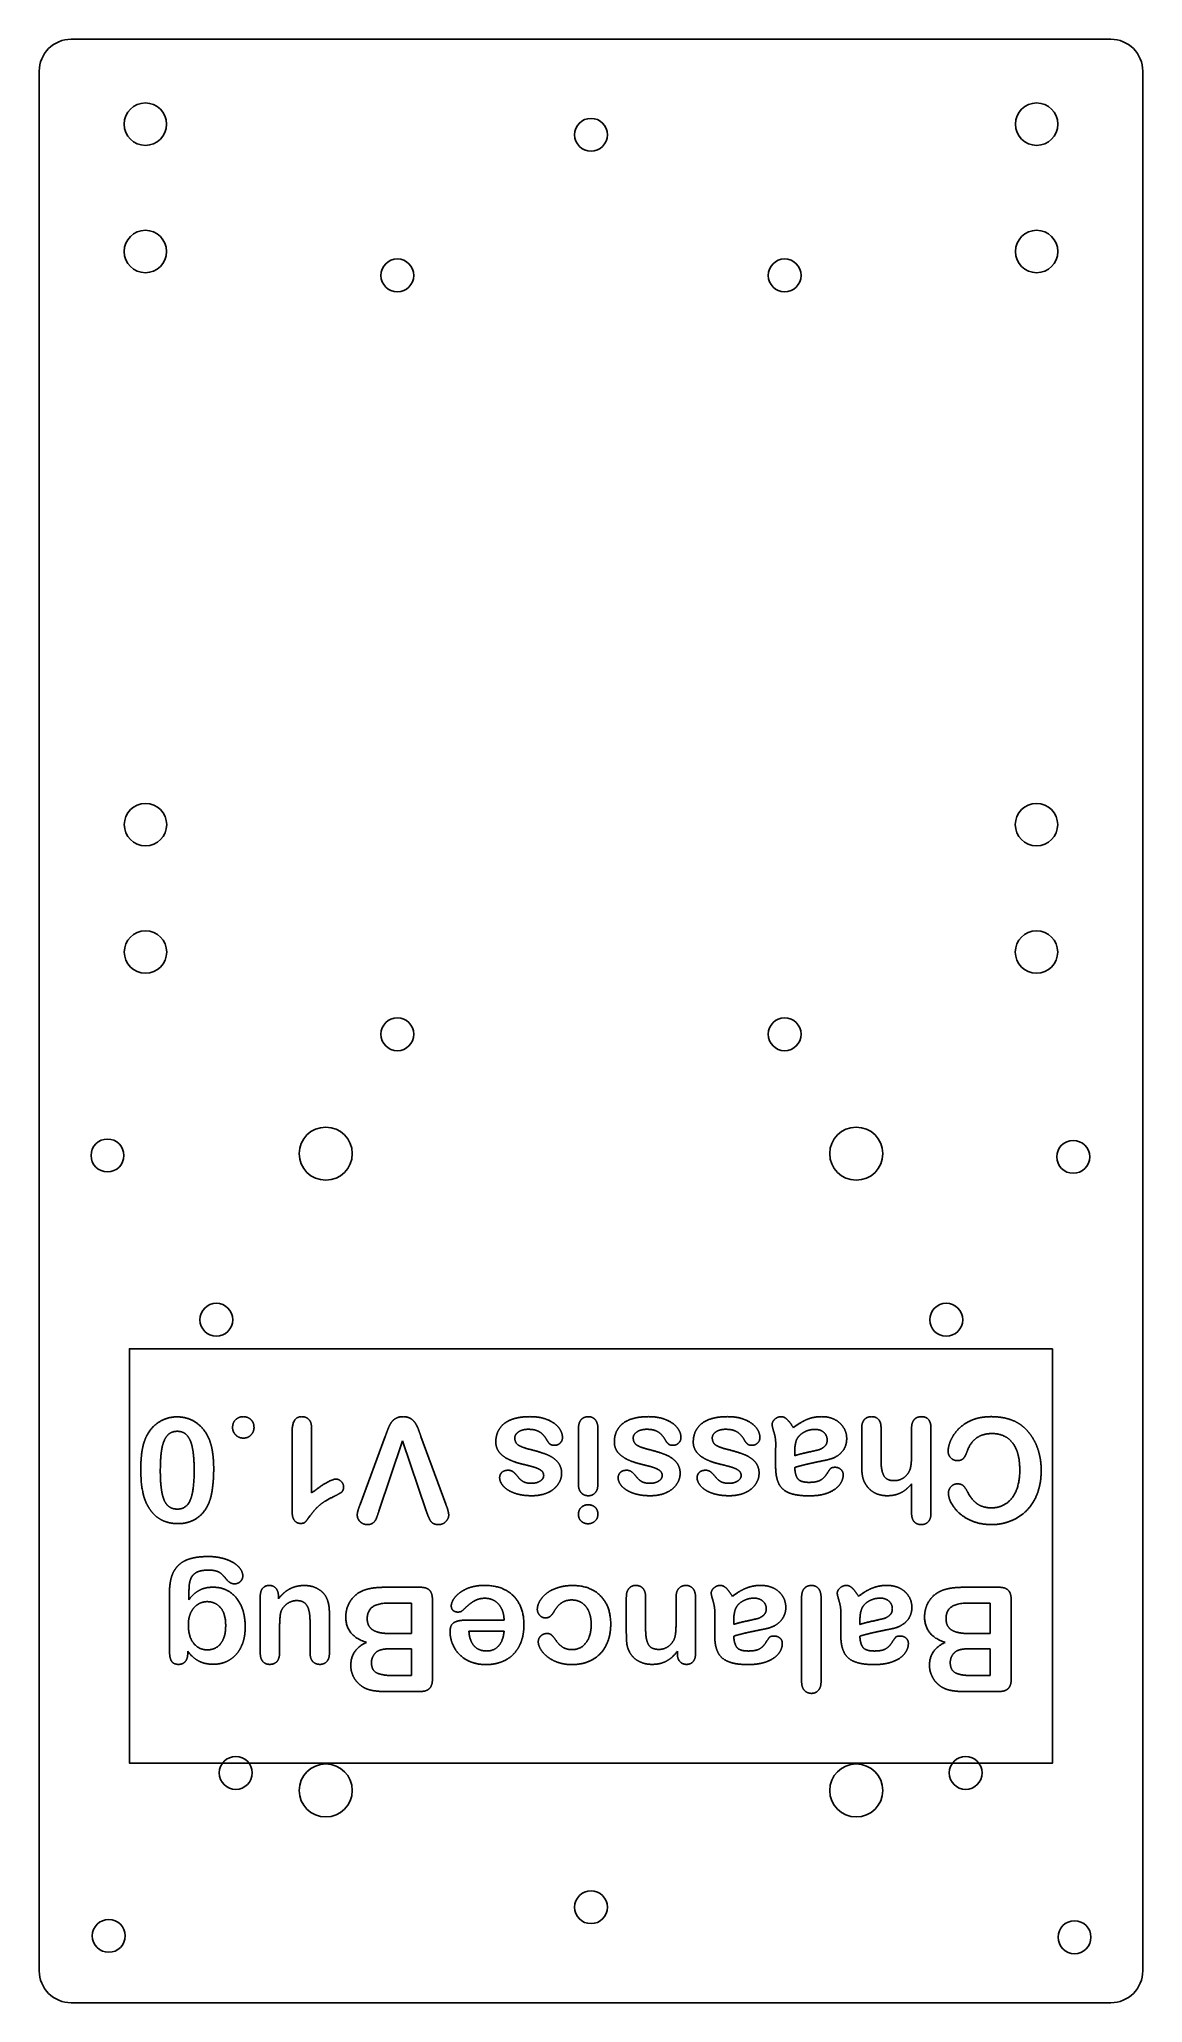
# Model space of a CAD drawing. Header units: millimetres. Extents: x -52 to 52, y -75 to 110.
import ezdxf

# ---------------------------------------------------------------- set-up
doc = ezdxf.new("R2010")
doc.units = ezdxf.units.MM
doc.header["$MEASUREMENT"] = 0

msp = doc.modelspace()

# ---------------------------------------------------------------- linework, layer by layer
at = {"color": 5}
for p, q in [((-28.16, -28.81), (-28.16, -21.13)), ((-26.33, -20.87), (-26.33, -26.97)), ((-21.77, -28.07), (-19.39, -21.64)), ((-17.76, -22.05), (-19.99, -28.69)), ((-15.53, -28.64), (-17.76, -22.05)), ((-16.03, -21.64), (-13.69, -28.01)), ((-1.18, -26.19), (-1.18, -20.9)), ((0.65, -20.9), (0.65, -26.13)), ((25.51, -24.4), (25.51, -20.9)), ((27.34, -20.9), (27.34, -23.99)), ((30.21, -23.32), (30.21, -20.9)), ((32.04, -20.9), (32.04, -28.84)), ((19.2, -23.2), (19.2, -23.46)), ((30.21, -28.84), (30.21, -26.12)), ((-39.73, -41.78), (-39.73, -36.46)), ((-31.17, -42.03), (-31.17, -36.72)), ((-29.46, -36.71), (-29.46, -36.95)), ((-19.15, -35.85), (-16.14, -35.85)), ((3.33, -40.2), (3.33, -36.79)), ((5.15, -36.79), (5.15, -39.84)), ((8.02, -39.09), (8.02, -36.79)), ((9.85, -36.79), (9.85, -42.08)), ((19.85, -44.73), (19.85, -36.79)), ((21.68, -36.79), (21.68, -44.73)), ((35.4, -35.85), (38.4, -35.85)), ((-24.65, -38.4), (-24.65, -42.03)), ((-16.93, -37.34), (-19.07, -37.34)), ((-16.93, -40.21), (-16.93, -37.34)), ((-14.94, -37.07), (-14.94, -44.46)), ((37.62, -37.34), (35.48, -37.34)), ((37.62, -40.21), (37.62, -37.34)), ((39.61, -37.07), (39.61, -44.46)), ((-29.35, -39.8), (-29.35, -42.03)), ((-26.48, -42.03), (-26.48, -39.1)), ((-19, -40.21), (-16.93, -40.21)), ((-11.77, -38.95), (-8.19, -38.95)), ((-8.19, -39.99), (-11.51, -39.99)), ((13.45, -39.1), (13.45, -39.36)), ((25.34, -39.1), (25.34, -39.36)), ((35.55, -40.21), (37.62, -40.21)), ((-38.01, -41.88), (-38.01, -42.12)), ((-16.93, -41.64), (-18.75, -41.64)), ((-16.93, -44.18), (-16.93, -41.64)), ((8.14, -42.11), (8.14, -41.89)), ((37.62, -41.64), (35.79, -41.64)), ((37.62, -44.18), (37.62, -41.64)), ((-18.54, -44.18), (-16.93, -44.18)), ((36, -44.18), (37.62, -44.18)), ((-16.14, -45.68), (-19.33, -45.68)), ((38.4, -45.68), (35.22, -45.68))]:
    msp.add_line(p, q, dxfattribs=at)
at = {"color": 1}
msp.add_lwpolyline([(49, 110), (-49, 110, 0.414214), (-52, 107), (-52, -72, 0.414214), (-49, -75), (49, -75, 0.414214), (52, -72), (52, 107, 0.414214)], format="xyb", close=True, dxfattribs=at)
at = {"color": 5}
msp.add_lwpolyline([(43.5, -13.38), (-43.5, -13.38), (-43.5, -52.42), (43.5, -52.42)], close=True, dxfattribs=at)
at = {"color": 1}
for centre, radius in [((-42, 102), 2), ((42, 102), 2), ((0, 101), 1.55), ((-42, 90), 2), ((42, 90), 2), ((-18.25, 87.75), 1.55), ((18.25, 87.75), 1.55), ((-41.99, 36), 2), ((41.99, 36), 2), ((-41.99, 24), 2), ((41.99, 24), 2), ((-18.25, 16.25), 1.55), ((18.25, 16.25), 1.55), ((-25, 5), 2.5), ((25, 5), 2.5), ((-45.57, 4.83), 1.55), ((45.45, 4.7), 1.55), ((-35.31, -10.65), 1.55), ((33.48, -10.65), 1.55), ((-33.48, -53.35), 1.55), ((35.31, -53.35), 1.55), ((-25, -55), 2.5), ((25, -55), 2.5), ((0, -66), 1.55), ((-45.45, -68.7), 1.55), ((45.57, -68.83), 1.55)]:
    msp.add_circle(centre, radius, dxfattribs=at)
at = {"color": 5}
for points in [[(-41.8, -21.45), (-41.34, -20.65), (-40.62, -20.23)], [(-40.62, -20.23), (-39.89, -19.8), (-39.01, -19.8)], [(-39.01, -19.8), (-37.99, -19.8), (-37.18, -20.37)], [(-33.78, -20.8), (-33.78, -20.33), (-33.48, -20.05)], [(-33.48, -20.05), (-33.18, -19.78), (-32.78, -19.78)], [(-32.78, -19.78), (-32.36, -19.78), (-32.06, -20.05)], [(-32.06, -20.05), (-31.76, -20.32), (-31.76, -20.8)], [(-28.16, -21.13), (-28.16, -19.78), (-27.24, -19.78)], [(-27.24, -19.78), (-26.83, -19.78), (-26.58, -20.06)], [(-26.58, -20.06), (-26.33, -20.33), (-26.33, -20.87)], [(-18.84, -20.36), (-18.67, -20.1), (-18.39, -19.94)], [(-18.39, -19.94), (-18.12, -19.78), (-17.71, -19.78)], [(-17.71, -19.78), (-17.31, -19.78), (-17.03, -19.94)], [(-17.03, -19.94), (-16.75, -20.1), (-16.58, -20.36)], [(-8.6, -20.88), (-8.23, -20.34), (-7.51, -20.06)], [(-7.51, -20.06), (-6.79, -19.78), (-5.75, -19.78)], [(-5.75, -19.78), (-4.77, -19.78), (-4.06, -20.08)], [(-4.06, -20.08), (-3.36, -20.39), (-3.02, -20.84)], [(-1.18, -20.9), (-1.18, -20.35), (-0.92, -20.06)], [(-0.92, -20.06), (-0.66, -19.78), (-0.25, -19.78)], [(-0.25, -19.78), (0.15, -19.78), (0.4, -20.07)], [(0.4, -20.07), (0.65, -20.36), (0.65, -20.9)], [(2.57, -20.88), (2.94, -20.34), (3.66, -20.06)], [(3.66, -20.06), (4.38, -19.78), (5.41, -19.78)], [(5.41, -19.78), (6.4, -19.78), (7.1, -20.08)], [(7.1, -20.08), (7.81, -20.39), (8.14, -20.84)], [(10.01, -20.88), (10.38, -20.34), (11.1, -20.06)], [(11.1, -20.06), (11.82, -19.78), (12.86, -19.78)], [(12.86, -19.78), (13.84, -19.78), (14.55, -20.08)], [(14.55, -20.08), (15.25, -20.39), (15.59, -20.84)], [(17.07, -20.53), (17.07, -20.25), (17.33, -20.01)], [(17.33, -20.01), (17.6, -19.78), (17.93, -19.78)], [(17.93, -19.78), (18.22, -19.78), (18.49, -20.05)], [(18.49, -20.05), (18.77, -20.31), (19.07, -20.82)], [(19.07, -20.82), (19.74, -20.3), (20.36, -20.04)], [(20.36, -20.04), (20.98, -19.78), (21.75, -19.78)], [(21.75, -19.78), (22.45, -19.78), (22.99, -20.06)], [(22.99, -20.06), (23.52, -20.34), (23.81, -20.82)], [(25.51, -20.9), (25.51, -20.35), (25.76, -20.06)], [(25.76, -20.06), (26.02, -19.78), (26.43, -19.78)], [(26.43, -19.78), (27.34, -19.78), (27.34, -20.9)], [(30.21, -20.9), (30.21, -20.35), (30.45, -20.07)], [(30.45, -20.07), (30.7, -19.78), (31.13, -19.78)], [(31.13, -19.78), (32.04, -19.78), (32.04, -20.9)], [(34.62, -20.97), (35.12, -20.44), (35.89, -20.11)], [(35.89, -20.11), (36.66, -19.78), (37.69, -19.78)], [(37.69, -19.78), (38.46, -19.78), (39.1, -19.93)], [(39.1, -19.93), (39.74, -20.08), (40.26, -20.39)], [(-42.29, -22.88), (-42.16, -22.09), (-41.8, -21.45)], [(-39.96, -21.59), (-40.31, -22.02), (-40.45, -22.81)], [(-38.99, -21.16), (-39.61, -21.16), (-39.96, -21.59)], [(-38.05, -21.57), (-38.4, -21.16), (-38.99, -21.16)], [(-37.55, -22.79), (-37.7, -21.98), (-38.05, -21.57)], [(-37.18, -20.37), (-36.37, -20.95), (-35.96, -21.97)], [(-35.96, -21.97), (-35.75, -22.53), (-35.66, -23.2)], [(-33.48, -21.51), (-33.78, -21.22), (-33.78, -20.8)], [(-32.76, -21.8), (-33.18, -21.8), (-33.48, -21.51)], [(-32.05, -21.51), (-32.33, -21.8), (-32.76, -21.8)], [(-31.76, -20.8), (-31.76, -21.21), (-32.05, -21.51)], [(-19.39, -21.64), (-19.26, -21.27), (-19.13, -20.94)], [(-19.13, -20.94), (-19.01, -20.61), (-18.84, -20.36)], [(-16.58, -20.36), (-16.41, -20.61), (-16.28, -20.94)], [(-16.28, -20.94), (-16.16, -21.27), (-16.03, -21.64)], [(-8.97, -22.18), (-8.97, -21.42), (-8.6, -20.88)], [(-8.69, -23.07), (-8.97, -22.68), (-8.97, -22.18)], [(-6.83, -21.21), (-7.18, -21.46), (-7.18, -21.77)], [(-7.18, -21.77), (-7.18, -22.26), (-6.82, -22.48)], [(-5.93, -20.97), (-6.48, -20.97), (-6.83, -21.21)], [(-4.86, -21.21), (-5.25, -20.97), (-5.93, -20.97)], [(-4.19, -21.94), (-4.47, -21.45), (-4.86, -21.21)], [(-3.89, -22.34), (-4.04, -22.2), (-4.19, -21.94)], [(-3.02, -20.84), (-2.69, -21.29), (-2.69, -21.75)], [(-2.69, -21.75), (-2.69, -22.05), (-2.9, -22.26)], [(2.2, -22.18), (2.2, -21.42), (2.57, -20.88)], [(2.48, -23.07), (2.2, -22.68), (2.2, -22.18)], [(4.34, -21.21), (3.98, -21.46), (3.98, -21.77)], [(3.98, -21.77), (3.98, -22.26), (4.35, -22.48)], [(5.24, -20.97), (4.69, -20.97), (4.34, -21.21)], [(6.31, -21.21), (5.92, -20.97), (5.24, -20.97)], [(6.98, -21.94), (6.7, -21.45), (6.31, -21.21)], [(7.28, -22.34), (7.12, -22.2), (6.98, -21.94)], [(8.14, -20.84), (8.48, -21.29), (8.48, -21.75)], [(8.48, -21.75), (8.48, -22.05), (8.26, -22.26)], [(9.64, -22.18), (9.64, -21.42), (10.01, -20.88)], [(9.92, -23.07), (9.64, -22.68), (9.64, -22.18)], [(11.78, -21.21), (11.43, -21.46), (11.43, -21.77)], [(11.43, -21.77), (11.43, -22.26), (11.79, -22.48)], [(12.68, -20.97), (12.13, -20.97), (11.78, -21.21)], [(13.75, -21.21), (13.36, -20.97), (12.68, -20.97)], [(14.43, -21.94), (14.14, -21.45), (13.75, -21.21)], [(14.72, -22.34), (14.57, -22.2), (14.43, -21.94)], [(15.59, -20.84), (15.92, -21.29), (15.92, -21.75)], [(15.92, -21.75), (15.92, -22.05), (15.71, -22.26)], [(17.24, -21.25), (17.07, -20.69), (17.07, -20.53)], [(17.41, -22.32), (17.41, -21.81), (17.24, -21.25)], [(19.44, -21.83), (19.2, -22.25), (19.2, -23.2)], [(20.12, -21.22), (19.66, -21.46), (19.44, -21.83)], [(21.12, -20.98), (20.58, -20.98), (20.12, -21.22)], [(21.95, -21.27), (21.63, -20.98), (21.12, -20.98)], [(22.26, -21.98), (22.26, -21.57), (21.95, -21.27)], [(21.99, -22.61), (22.26, -22.38), (22.26, -21.98)], [(24.1, -21.85), (24.1, -22.6), (23.62, -23.13)], [(23.81, -20.82), (24.1, -21.29), (24.1, -21.85)], [(33.66, -23.06), (33.66, -22.59), (33.89, -22.04)], [(33.89, -22.04), (34.12, -21.49), (34.62, -20.97)], [(36.34, -21.79), (35.75, -22.22), (35.45, -23.04)], [(37.79, -21.37), (36.93, -21.37), (36.34, -21.79)], [(39.18, -21.74), (38.58, -21.37), (37.79, -21.37)], [(40.09, -22.88), (39.77, -22.12), (39.18, -21.74)], [(40.26, -20.39), (40.78, -20.7), (41.21, -21.21)], [(41.21, -21.21), (41.6, -21.67), (41.88, -22.25)], [(-42.43, -24.77), (-42.43, -23.67), (-42.29, -22.88)], [(-40.45, -22.81), (-40.59, -23.61), (-40.59, -24.91)], [(-37.4, -24.85), (-37.4, -23.59), (-37.55, -22.79)], [(-35.66, -23.2), (-35.56, -23.87), (-35.56, -24.66)], [(-7.87, -23.75), (-8.41, -23.46), (-8.69, -23.07)], [(-6.48, -24.25), (-7.33, -24.04), (-7.87, -23.75)], [(-6.82, -22.48), (-6.45, -22.7), (-5.61, -22.9)], [(-5.61, -22.9), (-4.67, -23.14), (-4.07, -23.39)], [(-4.07, -23.39), (-3.48, -23.65), (-3.13, -24.07)], [(-3.45, -22.48), (-3.74, -22.48), (-3.89, -22.34)], [(-2.9, -22.26), (-3.12, -22.48), (-3.45, -22.48)], [(3.3, -23.75), (2.76, -23.46), (2.48, -23.07)], [(4.69, -24.25), (3.84, -24.04), (3.3, -23.75)], [(4.35, -22.48), (4.71, -22.7), (5.55, -22.9)], [(5.55, -22.9), (6.5, -23.14), (7.09, -23.39)], [(7.09, -23.39), (7.69, -23.65), (8.04, -24.07)], [(7.72, -22.48), (7.43, -22.48), (7.28, -22.34)], [(8.26, -22.26), (8.05, -22.48), (7.72, -22.48)], [(10.74, -23.75), (10.2, -23.46), (9.92, -23.07)], [(12.13, -24.25), (11.28, -24.04), (10.74, -23.75)], [(11.79, -22.48), (12.16, -22.7), (13, -22.9)], [(13, -22.9), (13.94, -23.14), (14.54, -23.39)], [(14.54, -23.39), (15.13, -23.65), (15.49, -24.07)], [(15.16, -22.48), (14.88, -22.48), (14.72, -22.34)], [(15.71, -22.26), (15.49, -22.48), (15.16, -22.48)], [(17.4, -23.32), (17.4, -22.87), (17.41, -22.32)], [(17.4, -24.42), (17.4, -23.77), (17.4, -23.32)], [(19.2, -23.46), (19.6, -23.32), (20.37, -23.15)], [(21.45, -24.02), (20.76, -24.16), (20.26, -24.28)], [(20.37, -23.15), (21.13, -22.99), (21.43, -22.91)], [(21.43, -22.91), (21.72, -22.83), (21.99, -22.61)], [(22.31, -23.84), (22.14, -23.88), (21.45, -24.02)], [(23.62, -23.13), (23.15, -23.66), (22.31, -23.84)], [(27.34, -23.99), (27.34, -24.87), (27.6, -25.34)], [(30.06, -24.77), (30.21, -24.36), (30.21, -23.32)], [(33.92, -23.67), (33.66, -23.42), (33.66, -23.06)], [(34.53, -23.92), (34.17, -23.92), (33.92, -23.67)], [(35.13, -23.68), (34.94, -23.92), (34.53, -23.92)], [(35.45, -23.04), (35.32, -23.43), (35.13, -23.68)], [(40.41, -24.79), (40.41, -23.64), (40.09, -22.88)], [(41.88, -22.25), (42.15, -22.82), (42.29, -23.47)], [(42.29, -23.47), (42.43, -24.12), (42.43, -24.85)], [(-41.92, -27.9), (-42.43, -26.8), (-42.43, -24.77)], [(-40.59, -24.91), (-40.59, -26.13), (-40.44, -26.92)], [(-37.75, -27.6), (-37.4, -26.71), (-37.4, -24.85)], [(-35.56, -24.66), (-35.56, -25.67), (-35.67, -26.48)], [(-26.33, -26.97), (-24.63, -25.66), (-24.04, -25.66)], [(-24.04, -25.66), (-23.76, -25.66), (-23.54, -25.89)], [(-23.54, -25.89), (-23.32, -26.11), (-23.32, -26.41)], [(-8.61, -25.54), (-8.61, -25.23), (-8.4, -25.03)], [(-8.41, -26.13), (-8.61, -25.83), (-8.61, -25.54)], [(-8.4, -25.03), (-8.19, -24.83), (-7.8, -24.83)], [(-7.8, -24.83), (-7.52, -24.83), (-7.32, -24.99)], [(-7.32, -24.99), (-7.12, -25.15), (-6.87, -25.47)], [(-6.87, -25.47), (-6.66, -25.74), (-6.38, -25.9)], [(-5.35, -24.54), (-5.76, -24.42), (-6.48, -24.25)], [(-6.38, -25.9), (-6.1, -26.06), (-5.61, -26.06)], [(-5.61, -26.06), (-5.12, -26.06), (-4.79, -25.85)], [(-4.7, -24.85), (-4.94, -24.67), (-5.35, -24.54)], [(-4.79, -25.85), (-4.46, -25.64), (-4.46, -25.32)], [(-4.46, -25.32), (-4.46, -25.03), (-4.7, -24.85)], [(-3.13, -24.07), (-2.77, -24.5), (-2.77, -25.11)], [(-2.77, -25.11), (-2.77, -25.66), (-3.1, -26.15)], [(2.56, -25.54), (2.56, -25.23), (2.77, -25.03)], [(2.75, -26.13), (2.56, -25.83), (2.56, -25.54)], [(2.77, -25.03), (2.98, -24.83), (3.37, -24.83)], [(3.37, -24.83), (3.65, -24.83), (3.85, -24.99)], [(3.85, -24.99), (4.04, -25.15), (4.3, -25.47)], [(4.3, -25.47), (4.51, -25.74), (4.79, -25.9)], [(5.81, -24.54), (5.41, -24.42), (4.69, -24.25)], [(4.79, -25.9), (5.07, -26.06), (5.55, -26.06)], [(5.55, -26.06), (6.05, -26.06), (6.38, -25.85)], [(6.47, -24.85), (6.22, -24.67), (5.81, -24.54)], [(6.38, -25.85), (6.71, -25.64), (6.71, -25.32)], [(6.71, -25.32), (6.71, -25.03), (6.47, -24.85)], [(8.04, -24.07), (8.4, -24.5), (8.4, -25.11)], [(8.4, -25.11), (8.4, -25.66), (8.07, -26.15)], [(10, -25.54), (10, -25.23), (10.21, -25.03)], [(10.2, -26.13), (10, -25.83), (10, -25.54)], [(10.21, -25.03), (10.42, -24.83), (10.81, -24.83)], [(10.81, -24.83), (11.09, -24.83), (11.29, -24.99)], [(11.29, -24.99), (11.49, -25.15), (11.74, -25.47)], [(11.74, -25.47), (11.95, -25.74), (12.23, -25.9)], [(13.26, -24.54), (12.85, -24.42), (12.13, -24.25)], [(12.23, -25.9), (12.52, -26.06), (13, -26.06)], [(13, -26.06), (13.49, -26.06), (13.82, -25.85)], [(13.91, -24.85), (13.67, -24.67), (13.26, -24.54)], [(13.82, -25.85), (14.15, -25.64), (14.15, -25.32)], [(14.15, -25.32), (14.15, -25.03), (13.91, -24.85)], [(15.49, -24.07), (15.84, -24.5), (15.84, -25.11)], [(15.84, -25.11), (15.84, -25.66), (15.51, -26.15)], [(17.68, -26.05), (17.4, -25.44), (17.4, -24.42)], [(20.26, -24.28), (19.77, -24.4), (19.2, -24.56)], [(19.2, -24.56), (19.23, -25.29), (19.49, -25.63)], [(19.49, -25.63), (19.75, -25.97), (20.56, -25.97)], [(20.56, -25.97), (21.25, -25.97), (21.61, -25.77)], [(21.61, -25.77), (21.96, -25.58), (22.21, -25.19)], [(22.21, -25.19), (22.46, -24.8), (22.57, -24.68)], [(22.57, -24.68), (22.67, -24.55), (23.01, -24.55)], [(23.01, -24.55), (23.32, -24.55), (23.54, -24.75)], [(23.77, -25.26), (23.77, -25.74), (23.43, -26.19)], [(23.54, -24.75), (23.77, -24.95), (23.77, -25.26)], [(25.58, -25.34), (25.51, -24.93), (25.51, -24.4)], [(25.84, -26.07), (25.65, -25.75), (25.58, -25.34)], [(27.6, -25.34), (27.86, -25.81), (28.59, -25.81)], [(28.59, -25.81), (29.08, -25.81), (29.47, -25.53)], [(29.47, -25.53), (29.87, -25.26), (30.06, -24.77)], [(39.68, -27.44), (40.41, -26.5), (40.41, -24.79)], [(42.43, -24.85), (42.43, -26.04), (42.08, -26.98)], [(-40.44, -26.92), (-40.3, -27.7), (-39.95, -28.1)], [(-38.98, -28.49), (-38.1, -28.49), (-37.75, -27.6)], [(-35.67, -26.48), (-35.77, -27.29), (-36, -27.88)], [(-24.29, -27.33), (-25.1, -27.71), (-25.59, -28.13)], [(-23.53, -26.91), (-23.75, -27.07), (-24.29, -27.33)], [(-23.32, -26.41), (-23.32, -26.75), (-23.53, -26.91)], [(-7.84, -26.68), (-8.22, -26.44), (-8.41, -26.13)], [(-6.89, -27.08), (-7.46, -26.93), (-7.84, -26.68)], [(-5.61, -27.23), (-6.32, -27.23), (-6.89, -27.08)], [(-4.07, -26.94), (-4.71, -27.23), (-5.61, -27.23)], [(-3.1, -26.15), (-3.43, -26.64), (-4.07, -26.94)], [(-0.92, -26.95), (-1.18, -26.68), (-1.18, -26.19)], [(-0.25, -27.23), (-0.66, -27.23), (-0.92, -26.95)], [(0.4, -26.95), (0.15, -27.23), (-0.25, -27.23)], [(0.65, -26.13), (0.65, -26.68), (0.4, -26.95)], [(3.33, -26.68), (2.95, -26.44), (2.75, -26.13)], [(4.28, -27.08), (3.71, -26.93), (3.33, -26.68)], [(5.55, -27.23), (4.84, -27.23), (4.28, -27.08)], [(7.1, -26.94), (6.46, -27.23), (5.55, -27.23)], [(8.07, -26.15), (7.74, -26.64), (7.1, -26.94)], [(10.77, -26.68), (10.4, -26.44), (10.2, -26.13)], [(11.72, -27.08), (11.15, -26.93), (10.77, -26.68)], [(13, -27.23), (12.29, -27.23), (11.72, -27.08)], [(14.54, -26.94), (13.9, -27.23), (13, -27.23)], [(15.51, -26.15), (15.18, -26.64), (14.54, -26.94)], [(18.66, -26.96), (17.97, -26.67), (17.68, -26.05)], [(20.56, -27.24), (19.35, -27.24), (18.66, -26.96)], [(22.36, -26.95), (21.64, -27.24), (20.56, -27.24)], [(23.43, -26.19), (23.09, -26.65), (22.36, -26.95)], [(26.69, -26.93), (26.15, -26.64), (25.84, -26.07)], [(27.93, -27.23), (27.23, -27.23), (26.69, -26.93)], [(28.79, -27.11), (28.39, -27.23), (27.93, -27.23)], [(29.53, -26.76), (29.2, -26.99), (28.79, -27.11)], [(30.21, -26.12), (29.86, -26.52), (29.53, -26.76)], [(33.69, -26.97), (33.69, -26.63), (33.93, -26.37)], [(34.19, -28.3), (33.69, -27.6), (33.69, -26.97)], [(33.93, -26.37), (34.17, -26.11), (34.51, -26.11)], [(34.51, -26.11), (34.9, -26.11), (35.09, -26.29)], [(35.09, -26.29), (35.28, -26.47), (35.51, -26.91)], [(35.51, -26.91), (35.9, -27.64), (36.43, -28.01)], [(37.73, -28.37), (38.95, -28.37), (39.68, -27.44)], [(42.08, -26.98), (41.74, -27.92), (41.09, -28.59)], [(-41.2, -28.97), (-41.62, -28.54), (-41.92, -27.9)], [(-40.21, -29.63), (-40.77, -29.41), (-41.2, -28.97)], [(-39.95, -28.1), (-39.6, -28.49), (-38.98, -28.49)], [(-37.15, -29.35), (-37.91, -29.86), (-38.95, -29.86)], [(-36, -27.88), (-36.4, -28.84), (-37.15, -29.35)], [(-27.94, -29.57), (-28.16, -29.29), (-28.16, -28.81)], [(-27.37, -29.84), (-27.73, -29.84), (-27.94, -29.57)], [(-26.45, -29.08), (-26.83, -29.6), (-26.94, -29.72)], [(-25.59, -28.13), (-26.08, -28.56), (-26.45, -29.08)], [(-22.03, -29.06), (-22.03, -28.91), (-21.99, -28.74)], [(-21.91, -29.48), (-22.03, -29.27), (-22.03, -29.06)], [(-21.99, -28.74), (-21.95, -28.57), (-21.89, -28.4)], [(-21.57, -29.82), (-21.78, -29.7), (-21.91, -29.48)], [(-21.89, -28.4), (-21.83, -28.24), (-21.77, -28.07)], [(-20.25, -29.42), (-20.34, -29.62), (-20.54, -29.79)], [(-19.99, -28.69), (-20.17, -29.21), (-20.25, -29.42)], [(-15.1, -29.64), (-15.31, -29.33), (-15.53, -28.64)], [(-13.69, -28.01), (-13.63, -28.19), (-13.56, -28.35)], [(-13.41, -29.04), (-13.41, -29.39), (-13.69, -29.67)], [(-13.56, -28.35), (-13.5, -28.52), (-13.46, -28.72)], [(-13.46, -28.72), (-13.41, -28.91), (-13.41, -29.04)], [(-1.18, -28.98), (-1.18, -28.56), (-0.91, -28.32)], [(-0.91, -29.64), (-1.18, -29.41), (-1.18, -28.98)], [(-0.91, -28.32), (-0.64, -28.08), (-0.27, -28.08)], [(-0.27, -28.08), (0.11, -28.08), (0.38, -28.31)], [(0.65, -28.98), (0.65, -29.37), (0.37, -29.62)], [(0.38, -28.31), (0.65, -28.55), (0.65, -28.98)], [(30.45, -29.67), (30.21, -29.39), (30.21, -28.84)], [(32.04, -28.84), (32.04, -29.39), (31.8, -29.67)], [(35.61, -29.47), (34.68, -29), (34.19, -28.3)], [(37.74, -29.95), (36.55, -29.95), (35.61, -29.47)], [(36.43, -28.01), (36.96, -28.37), (37.73, -28.37)], [(41.09, -28.59), (40.45, -29.25), (39.58, -29.6)], [(-38.95, -29.86), (-39.64, -29.86), (-40.21, -29.63)], [(-26.94, -29.72), (-27.06, -29.84), (-27.37, -29.84)], [(-21.09, -29.95), (-21.35, -29.95), (-21.57, -29.82)], [(-20.54, -29.79), (-20.74, -29.95), (-21.09, -29.95)], [(-14.38, -29.95), (-14.89, -29.95), (-15.1, -29.64)], [(-13.69, -29.67), (-13.96, -29.95), (-14.38, -29.95)], [(-0.27, -29.87), (-0.63, -29.87), (-0.91, -29.64)], [(0.37, -29.62), (0.09, -29.87), (-0.27, -29.87)], [(31.13, -29.95), (30.7, -29.95), (30.45, -29.67)], [(31.8, -29.67), (31.56, -29.95), (31.13, -29.95)], [(39.58, -29.6), (38.72, -29.95), (37.74, -29.95)], [(-38.91, -33.81), (-38.48, -33.38), (-37.79, -33.17)], [(-37.79, -33.17), (-37.1, -32.96), (-36.06, -32.96)], [(-36.06, -32.96), (-35.12, -32.96), (-34.37, -33.23)], [(-34.37, -33.23), (-33.63, -33.49), (-33.23, -33.91)], [(-39.73, -36.46), (-39.73, -35.55), (-39.54, -34.89)], [(-39.54, -34.89), (-39.34, -34.24), (-38.91, -33.81)], [(-37.69, -34.99), (-37.85, -35.34), (-37.87, -35.75)], [(-37.14, -34.43), (-37.53, -34.63), (-37.69, -34.99)], [(-36.04, -34.24), (-36.75, -34.24), (-37.14, -34.43)], [(-35.42, -34.3), (-35.69, -34.24), (-36.04, -34.24)], [(-34.96, -34.49), (-35.15, -34.36), (-35.42, -34.3)], [(-34.61, -34.81), (-34.77, -34.62), (-34.96, -34.49)], [(-34.31, -35.17), (-34.45, -34.99), (-34.61, -34.81)], [(-33.23, -33.91), (-32.82, -34.33), (-32.82, -34.77)], [(-32.82, -34.77), (-32.82, -35.11), (-33.05, -35.32)], [(-37.87, -35.75), (-37.9, -36.15), (-37.91, -37.05)], [(-37.91, -37.05), (-37.49, -36.46), (-36.94, -36.15)], [(-36.94, -36.15), (-36.38, -35.85), (-35.62, -35.85)], [(-35.62, -35.85), (-34.7, -35.85), (-34.01, -36.32)], [(-33.6, -35.53), (-34, -35.53), (-34.31, -35.17)], [(-34.01, -36.32), (-33.33, -36.78), (-32.96, -37.63)], [(-33.05, -35.32), (-33.28, -35.53), (-33.6, -35.53)], [(-31.17, -36.72), (-31.17, -36.2), (-30.94, -35.94)], [(-30.94, -35.94), (-30.7, -35.68), (-30.32, -35.68)], [(-30.32, -35.68), (-29.95, -35.68), (-29.7, -35.95)], [(-29.7, -35.95), (-29.46, -36.22), (-29.46, -36.71)], [(-29.46, -36.95), (-29.13, -36.53), (-28.77, -36.25)], [(-28.77, -36.25), (-28.4, -35.97), (-27.97, -35.83)], [(-27.97, -35.83), (-27.55, -35.69), (-27, -35.69)], [(-27, -35.69), (-26.33, -35.69), (-25.8, -35.97)], [(-25.8, -35.97), (-25.28, -36.24), (-24.99, -36.72)], [(-24.99, -36.72), (-24.65, -37.31), (-24.65, -38.4)], [(-22.68, -37.16), (-22.26, -36.5), (-21.54, -36.19)], [(-21.54, -36.19), (-21.09, -36), (-20.51, -35.92)], [(-20.51, -35.92), (-19.93, -35.85), (-19.15, -35.85)], [(-16.14, -35.85), (-15.49, -35.85), (-15.21, -36.14)], [(-15.21, -36.14), (-14.94, -36.43), (-14.94, -37.07)], [(-12.98, -37.02), (-12.78, -36.69), (-12.39, -36.39)], [(-12.39, -36.39), (-12, -36.08), (-11.41, -35.88)], [(-11.41, -35.88), (-10.81, -35.68), (-10.04, -35.68)], [(-10.59, -36.97), (-10.86, -37.05), (-11.11, -37.21)], [(-9.99, -36.89), (-10.32, -36.89), (-10.59, -36.97)], [(-10.04, -35.68), (-8.28, -35.68), (-7.3, -36.68)], [(-9.09, -37.13), (-9.5, -36.89), (-9.99, -36.89)], [(-7.3, -36.68), (-6.32, -37.69), (-6.32, -39.41)], [(-4.86, -37.21), (-4.65, -36.82), (-4.24, -36.47)], [(-4.24, -36.47), (-3.82, -36.12), (-3.18, -35.91)], [(-3.18, -35.91), (-2.54, -35.69), (-1.74, -35.69)], [(-1.74, -35.69), (-0.05, -35.69), (0.91, -36.68)], [(0.91, -36.68), (1.86, -37.67), (1.86, -39.33)], [(3.33, -36.79), (3.33, -36.24), (3.58, -35.96)], [(3.58, -35.96), (3.83, -35.68), (4.23, -35.68)], [(4.23, -35.68), (4.64, -35.68), (4.9, -35.97)], [(4.9, -35.97), (5.15, -36.25), (5.15, -36.79)], [(8.02, -36.79), (8.02, -36.23), (8.28, -35.96)], [(8.28, -35.96), (8.54, -35.68), (8.95, -35.68)], [(8.95, -35.68), (9.34, -35.68), (9.6, -35.97)], [(9.6, -35.97), (9.85, -36.25), (9.85, -36.79)], [(11.33, -36.42), (11.33, -36.14), (11.59, -35.91)], [(11.5, -37.14), (11.33, -36.58), (11.33, -36.42)], [(11.59, -35.91), (11.86, -35.68), (12.19, -35.68)], [(12.19, -35.68), (12.47, -35.68), (12.75, -35.94)], [(12.75, -35.94), (13.02, -36.21), (13.33, -36.71)], [(13.33, -36.71), (14, -36.19), (14.62, -35.94)], [(15.38, -36.88), (14.84, -36.88), (14.38, -37.12)], [(14.62, -35.94), (15.24, -35.68), (16.01, -35.68)], [(16.2, -37.17), (15.89, -36.88), (15.38, -36.88)], [(16.01, -35.68), (16.71, -35.68), (17.25, -35.96)], [(17.25, -35.96), (17.78, -36.23), (18.07, -36.71)], [(18.07, -36.71), (18.36, -37.19), (18.36, -37.74)], [(19.85, -36.79), (19.85, -36.23), (20.11, -35.96)], [(20.11, -35.96), (20.37, -35.68), (20.78, -35.68)], [(20.78, -35.68), (21.18, -35.68), (21.43, -35.97)], [(21.43, -35.97), (21.68, -36.25), (21.68, -36.79)], [(23.21, -36.42), (23.21, -36.14), (23.48, -35.91)], [(23.38, -37.14), (23.21, -36.58), (23.21, -36.42)], [(23.48, -35.91), (23.74, -35.68), (24.08, -35.68)], [(24.08, -35.68), (24.36, -35.68), (24.63, -35.94)], [(24.63, -35.94), (24.91, -36.21), (25.22, -36.71)], [(25.22, -36.71), (25.88, -36.19), (26.5, -35.94)], [(27.26, -36.88), (26.72, -36.88), (26.26, -37.12)], [(26.5, -35.94), (27.12, -35.68), (27.89, -35.68)], [(28.09, -37.17), (27.77, -36.88), (27.26, -36.88)], [(27.89, -35.68), (28.6, -35.68), (29.13, -35.96)], [(29.13, -35.96), (29.66, -36.23), (29.95, -36.71)], [(29.95, -36.71), (30.24, -37.19), (30.24, -37.74)], [(31.86, -37.16), (32.29, -36.5), (33, -36.19)], [(33, -36.19), (33.45, -36), (34.04, -35.92)], [(34.04, -35.92), (34.62, -35.85), (35.4, -35.85)], [(38.4, -35.85), (39.05, -35.85), (39.33, -36.14)], [(39.33, -36.14), (39.61, -36.43), (39.61, -37.07)], [(-37.69, -38.19), (-37.95, -38.68), (-37.95, -39.39)], [(-37.03, -37.45), (-37.44, -37.7), (-37.69, -38.19)], [(-36.17, -37.21), (-36.63, -37.21), (-37.03, -37.45)], [(-34.91, -37.78), (-35.4, -37.21), (-36.17, -37.21)], [(-34.43, -39.46), (-34.43, -38.35), (-34.91, -37.78)], [(-32.96, -37.63), (-32.59, -38.47), (-32.59, -39.58)], [(-29.2, -38.1), (-29.35, -38.49), (-29.35, -39.8)], [(-28.6, -37.38), (-29.01, -37.66), (-29.2, -38.1)], [(-27.73, -37.11), (-28.19, -37.11), (-28.6, -37.38)], [(-26.97, -37.35), (-27.25, -37.11), (-27.73, -37.11)], [(-26.59, -38.03), (-26.69, -37.6), (-26.97, -37.35)], [(-26.48, -39.1), (-26.48, -38.46), (-26.59, -38.03)], [(-23.11, -38.65), (-23.11, -37.82), (-22.68, -37.16)], [(-21.17, -41.05), (-23.11, -40.43), (-23.11, -38.65)], [(-19.07, -37.34), (-21.09, -37.34), (-21.09, -38.8)], [(-21.09, -38.8), (-21.09, -39.54), (-20.56, -39.88)], [(-13.17, -37.6), (-13.17, -37.35), (-12.98, -37.02)], [(-13, -38.04), (-13.17, -37.88), (-13.17, -37.6)], [(-12.54, -38.19), (-12.82, -38.19), (-13, -38.04)], [(-12.14, -38.07), (-12.28, -38.19), (-12.54, -38.19)], [(-11.58, -37.56), (-11.8, -37.75), (-12.14, -38.07)], [(-11.11, -37.21), (-11.37, -37.37), (-11.58, -37.56)], [(-8.44, -37.85), (-8.69, -37.37), (-9.09, -37.13)], [(-8.19, -38.95), (-8.2, -38.33), (-8.44, -37.85)], [(-5.06, -37.94), (-5.06, -37.6), (-4.86, -37.21)], [(-4.84, -38.49), (-5.06, -38.23), (-5.06, -37.94)], [(-4.29, -38.74), (-4.62, -38.74), (-4.84, -38.49)], [(-3.81, -38.57), (-4, -38.74), (-4.29, -38.74)], [(-3.45, -38.09), (-3.62, -38.39), (-3.81, -38.57)], [(-2.75, -37.31), (-3.15, -37.56), (-3.45, -38.09)], [(-1.81, -37.05), (-2.36, -37.05), (-2.75, -37.31)], [(-1.06, -37.21), (-1.4, -37.05), (-1.81, -37.05)], [(-0.48, -37.67), (-0.72, -37.37), (-1.06, -37.21)], [(-0.11, -38.41), (-0.23, -37.98), (-0.48, -37.67)], [(0.02, -39.36), (0.02, -38.84), (-0.11, -38.41)], [(11.67, -38.22), (11.67, -37.7), (11.5, -37.14)], [(11.66, -39.22), (11.66, -38.77), (11.67, -38.22)], [(13.7, -37.73), (13.45, -38.15), (13.45, -39.1)], [(14.38, -37.12), (13.92, -37.35), (13.7, -37.73)], [(14.62, -39.05), (15.39, -38.88), (15.69, -38.81)], [(15.69, -38.81), (15.98, -38.73), (16.25, -38.5)], [(16.52, -37.88), (16.52, -37.46), (16.2, -37.17)], [(16.25, -38.5), (16.52, -38.28), (16.52, -37.88)], [(18.36, -37.74), (18.36, -38.49), (17.88, -39.02)], [(23.55, -38.22), (23.55, -37.7), (23.38, -37.14)], [(23.54, -39.22), (23.55, -38.77), (23.55, -38.22)], [(25.59, -37.73), (25.34, -38.15), (25.34, -39.1)], [(26.26, -37.12), (25.8, -37.35), (25.59, -37.73)], [(26.51, -39.05), (27.28, -38.88), (27.57, -38.81)], [(27.57, -38.81), (27.87, -38.73), (28.14, -38.5)], [(28.4, -37.88), (28.4, -37.46), (28.09, -37.17)], [(28.14, -38.5), (28.4, -38.28), (28.4, -37.88)], [(30.24, -37.74), (30.24, -38.49), (29.77, -39.02)], [(31.44, -38.65), (31.44, -37.82), (31.86, -37.16)], [(33.38, -41.05), (31.44, -40.43), (31.44, -38.65)], [(35.48, -37.34), (33.46, -37.34), (33.46, -38.8)], [(33.46, -38.8), (33.46, -39.54), (33.98, -39.88)], [(-37.95, -39.39), (-37.95, -40.51), (-37.45, -41.13)], [(-34.9, -41.16), (-34.43, -40.56), (-34.43, -39.46)], [(-32.59, -39.58), (-32.59, -40.41), (-32.81, -41.07)], [(-20.56, -39.88), (-20.04, -40.21), (-19, -40.21)], [(-13.28, -40.05), (-13.28, -39.36), (-12.88, -39.16)], [(-12.9, -41.51), (-13.28, -40.8), (-13.28, -40.05)], [(-12.88, -39.16), (-12.49, -38.95), (-11.77, -38.95)], [(-11.51, -39.99), (-11.44, -40.93), (-11, -41.4)], [(-8.72, -41.39), (-8.28, -40.92), (-8.19, -39.99)], [(-6.32, -39.41), (-6.32, -40.23), (-6.56, -40.92)], [(-4.97, -41), (-4.97, -40.67), (-4.73, -40.44)], [(-4.73, -40.44), (-4.48, -40.21), (-4.13, -40.21)], [(-4.13, -40.21), (-3.9, -40.21), (-3.75, -40.33)], [(-3.75, -40.33), (-3.6, -40.45), (-3.41, -40.71)], [(-0.48, -41.09), (0.02, -40.46), (0.02, -39.36)], [(1.86, -39.33), (1.86, -40.46), (1.42, -41.33)], [(3.38, -41.19), (3.33, -40.8), (3.33, -40.2)], [(5.15, -39.84), (5.15, -40.75), (5.4, -41.23)], [(7.3, -41.42), (7.7, -41.12), (7.89, -40.61)], [(7.89, -40.61), (8.02, -40.21), (8.02, -39.09)], [(11.66, -40.31), (11.66, -39.67), (11.66, -39.22)], [(11.94, -41.95), (11.66, -41.33), (11.66, -40.31)], [(13.45, -39.36), (13.86, -39.21), (14.62, -39.05)], [(14.52, -40.17), (14.03, -40.29), (13.45, -40.46)], [(13.45, -40.46), (13.49, -41.18), (13.75, -41.52)], [(15.71, -39.92), (15.02, -40.06), (14.52, -40.17)], [(16.57, -39.74), (16.4, -39.78), (15.71, -39.92)], [(16.47, -41.08), (16.72, -40.69), (16.82, -40.57)], [(17.88, -39.02), (17.4, -39.55), (16.57, -39.74)], [(16.82, -40.57), (16.93, -40.45), (17.27, -40.45)], [(17.27, -40.45), (17.58, -40.45), (17.8, -40.64)], [(17.8, -40.64), (18.03, -40.84), (18.03, -41.15)], [(23.54, -40.31), (23.54, -39.67), (23.54, -39.22)], [(23.83, -41.95), (23.54, -41.33), (23.54, -40.31)], [(25.34, -39.36), (25.74, -39.21), (26.51, -39.05)], [(26.41, -40.17), (25.92, -40.29), (25.34, -40.46)], [(25.34, -40.46), (25.37, -41.18), (25.63, -41.52)], [(27.59, -39.92), (26.9, -40.06), (26.41, -40.17)], [(28.46, -39.74), (28.28, -39.78), (27.59, -39.92)], [(28.35, -41.08), (28.6, -40.69), (28.71, -40.57)], [(29.77, -39.02), (29.29, -39.55), (28.46, -39.74)], [(28.71, -40.57), (28.81, -40.45), (29.15, -40.45)], [(29.15, -40.45), (29.46, -40.45), (29.69, -40.64)], [(29.69, -40.64), (29.91, -40.84), (29.91, -41.15)], [(33.98, -39.88), (34.51, -40.21), (35.55, -40.21)], [(-39.56, -42.78), (-39.73, -42.43), (-39.73, -41.78)], [(-38.01, -42.12), (-38.01, -42.6), (-38.25, -42.86)], [(-36.96, -42.81), (-37.53, -42.51), (-38.01, -41.88)], [(-37.45, -41.13), (-36.96, -41.75), (-36.16, -41.75)], [(-36.16, -41.75), (-35.37, -41.75), (-34.9, -41.16)], [(-33.45, -42.19), (-33.87, -42.65), (-34.41, -42.88)], [(-32.81, -41.07), (-33.04, -41.73), (-33.45, -42.19)], [(-30.93, -42.85), (-31.17, -42.58), (-31.17, -42.03)], [(-29.35, -42.03), (-29.35, -42.57), (-29.6, -42.85)], [(-26.22, -42.85), (-26.48, -42.57), (-26.48, -42.03)], [(-24.65, -42.03), (-24.65, -42.58), (-24.9, -42.85)], [(-22.64, -43.21), (-22.64, -41.73), (-21.17, -41.05)], [(-20.52, -42.32), (-20.69, -42.6), (-20.69, -42.95)], [(-19.9, -41.78), (-20.31, -41.92), (-20.52, -42.32)], [(-18.75, -41.64), (-19.5, -41.64), (-19.9, -41.78)], [(-11.75, -42.68), (-12.52, -42.23), (-12.9, -41.51)], [(-11, -41.4), (-10.56, -41.86), (-9.85, -41.86)], [(-9.85, -41.86), (-9.16, -41.86), (-8.72, -41.39)], [(-7.26, -42.11), (-7.73, -42.61), (-8.4, -42.87)], [(-6.56, -40.92), (-6.8, -41.61), (-7.26, -42.11)], [(-4.75, -41.69), (-4.97, -41.32), (-4.97, -41)], [(-4.12, -42.39), (-4.53, -42.06), (-4.75, -41.69)], [(-3.12, -42.93), (-3.71, -42.72), (-4.12, -42.39)], [(-3.41, -40.71), (-3.08, -41.22), (-2.71, -41.47)], [(-2.71, -41.47), (-2.35, -41.73), (-1.78, -41.73)], [(-1.78, -41.73), (-0.97, -41.73), (-0.48, -41.09)], [(1.42, -41.33), (0.99, -42.19), (0.16, -42.66)], [(3.62, -41.92), (3.43, -41.58), (3.38, -41.19)], [(4.47, -42.81), (3.9, -42.49), (3.62, -41.92)], [(5.4, -41.23), (5.65, -41.71), (6.41, -41.71)], [(6.41, -41.71), (6.89, -41.71), (7.3, -41.42)], [(8.14, -41.89), (7.65, -42.53), (7.08, -42.82)], [(8.25, -42.67), (8.14, -42.44), (8.14, -42.11)], [(9.85, -42.08), (9.85, -42.61), (9.62, -42.86)], [(12.92, -42.85), (12.23, -42.57), (11.94, -41.95)], [(13.75, -41.52), (14, -41.86), (14.82, -41.86)], [(14.82, -41.86), (15.51, -41.86), (15.87, -41.67)], [(15.87, -41.67), (16.22, -41.47), (16.47, -41.08)], [(17.69, -42.09), (17.34, -42.55), (16.62, -42.84)], [(18.03, -41.15), (18.03, -41.63), (17.69, -42.09)], [(24.8, -42.85), (24.11, -42.57), (23.83, -41.95)], [(25.63, -41.52), (25.89, -41.86), (26.7, -41.86)], [(26.7, -41.86), (27.4, -41.86), (27.75, -41.67)], [(27.75, -41.67), (28.1, -41.47), (28.35, -41.08)], [(29.57, -42.09), (29.23, -42.55), (28.5, -42.84)], [(29.91, -41.15), (29.91, -41.63), (29.57, -42.09)], [(31.9, -43.21), (31.9, -41.73), (33.38, -41.05)], [(34.02, -42.32), (33.86, -42.6), (33.86, -42.95)], [(34.64, -41.78), (34.24, -41.92), (34.02, -42.32)], [(35.79, -41.64), (35.05, -41.64), (34.64, -41.78)], [(-38.85, -43.12), (-39.38, -43.12), (-39.56, -42.78)], [(-38.25, -42.86), (-38.48, -43.12), (-38.85, -43.12)], [(-35.61, -43.11), (-36.38, -43.11), (-36.96, -42.81)], [(-34.41, -42.88), (-34.96, -43.11), (-35.61, -43.11)], [(-30.27, -43.12), (-30.68, -43.12), (-30.93, -42.85)], [(-29.6, -42.85), (-29.86, -43.12), (-30.27, -43.12)], [(-25.55, -43.12), (-25.97, -43.12), (-26.22, -42.85)], [(-24.9, -42.85), (-25.14, -43.12), (-25.55, -43.12)], [(-22.5, -44.02), (-22.64, -43.64), (-22.64, -43.21)], [(-22.09, -44.73), (-22.36, -44.41), (-22.5, -44.02)], [(-20.69, -42.95), (-20.69, -43.69), (-20.16, -43.94)], [(-20.16, -43.94), (-19.63, -44.18), (-18.54, -44.18)], [(-9.91, -43.14), (-10.98, -43.14), (-11.75, -42.68)], [(-8.4, -42.87), (-9.08, -43.14), (-9.91, -43.14)], [(-1.81, -43.14), (-2.52, -43.14), (-3.12, -42.93)], [(0.16, -42.66), (-0.66, -43.14), (-1.81, -43.14)], [(5.76, -43.12), (5.04, -43.12), (4.47, -42.81)], [(7.08, -42.82), (6.51, -43.12), (5.76, -43.12)], [(8.56, -43.01), (8.37, -42.89), (8.25, -42.67)], [(9, -43.12), (8.76, -43.12), (8.56, -43.01)], [(9.62, -42.86), (9.4, -43.12), (9, -43.12)], [(14.82, -43.14), (13.61, -43.14), (12.92, -42.85)], [(16.62, -42.84), (15.9, -43.14), (14.82, -43.14)], [(26.7, -43.14), (25.49, -43.14), (24.8, -42.85)], [(28.5, -42.84), (27.78, -43.14), (26.7, -43.14)], [(32.05, -44.02), (31.9, -43.64), (31.9, -43.21)], [(32.45, -44.73), (32.19, -44.41), (32.05, -44.02)], [(33.86, -42.95), (33.86, -43.69), (34.39, -43.94)], [(34.39, -43.94), (34.92, -44.18), (36, -44.18)], [(-21.48, -45.26), (-21.82, -45.05), (-22.09, -44.73)], [(-20.55, -45.59), (-21.07, -45.5), (-21.48, -45.26)], [(-19.33, -45.68), (-20.03, -45.68), (-20.55, -45.59)], [(-15.22, -45.39), (-15.51, -45.68), (-16.14, -45.68)], [(-14.94, -44.46), (-14.94, -45.11), (-15.22, -45.39)], [(20.11, -45.57), (19.85, -45.29), (19.85, -44.73)], [(20.78, -45.85), (20.36, -45.85), (20.11, -45.57)], [(21.44, -45.56), (21.19, -45.85), (20.78, -45.85)], [(21.68, -44.73), (21.68, -45.28), (21.44, -45.56)], [(33.07, -45.26), (32.72, -45.05), (32.45, -44.73)], [(34, -45.59), (33.48, -45.5), (33.07, -45.26)], [(35.22, -45.68), (34.51, -45.68), (34, -45.59)], [(39.33, -45.39), (39.04, -45.68), (38.4, -45.68)], [(39.61, -44.46), (39.61, -45.11), (39.33, -45.39)]]:
    msp.add_open_spline(points, degree=2, dxfattribs=at)

doc.saveas('drawing.dxf')
